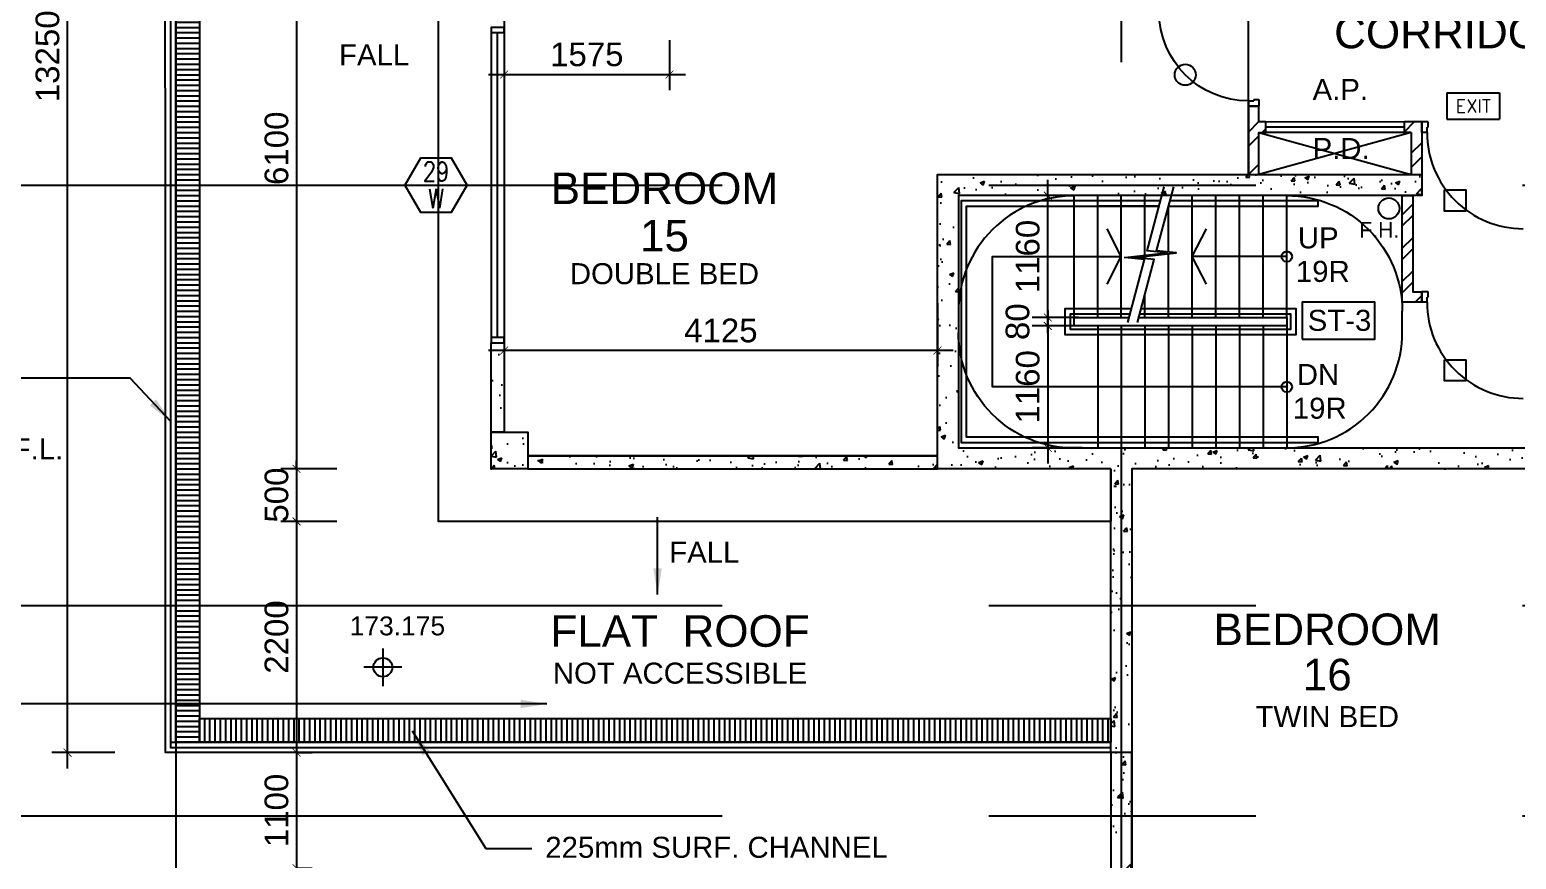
# Model space of a CAD drawing. Header units: millimetres. Extents: x 1500 to 71987, y 7230 to 49618.
# Drawn here: x 8609 to 22760, y 20586 to 28478 of the extents above; entities that cross this region are included whole.
import ezdxf
from ezdxf.enums import TextEntityAlignment as Align

# ---------------------------------------------------------------- set-up
doc = ezdxf.new("R2010")
doc.units = ezdxf.units.MM
doc.header["$MEASUREMENT"] = 0
doc.linetypes.add('CENTERX2', pattern=[101.6, 63.5, -12.7, 12.7, -12.7])
doc.layers.get('0').update_dxf_attribs({"color": 8})
doc.layers.get('Defpoints').update_dxf_attribs({"color": 8})
doc.layers.add('00-NONPLOT', color=8, linetype='Continuous', plot=False)
for name, color, linetype in [('Architectural Features', 8, 'Continuous'), ('arrow', 8, 'Continuous'), ('channel', 8, 'Continuous'), ('DLN032__', 8, 'Continuous'), ('Door', 8, 'Continuous'), ('FS', 8, 'Continuous'), ('FSD', 8, 'Continuous'), ('GBP A.P.', 8, 'Continuous'), ('GBP Dim', 8, 'Continuous'), ('GBP Text 200', 8, 'Continuous'), ('GBP Text 250', 8, 'Continuous'), ('grid', 8, 'CENTERX2'), ('hatch', 8, 'Continuous'), ('LEVEL', 8, 'Continuous'), ('parapet', 8, 'Continuous'), ('PD', 8, 'Continuous'), ('PD DOOR', 8, 'Continuous'), ('STAIR', 8, 'Continuous'), ('TEXT', 8, 'Continuous'), ('TEXT Ref', 8, 'Continuous'), ('WALL-NEW', 8, 'Continuous'), ('WALL-STRUCTURE', 8, 'Continuous'), ('WINDOW', 8, 'Continuous'), ('Window Mark', 8, 'Continuous'), ('zzz-room mix', 8, 'Continuous')]:
    doc.layers.add(name, color=color, linetype=linetype)
doc.styles.add('ARIAL', font='arial.ttf')
doc.styles.add('BH', font='arial.ttf')
doc.styles.add('ROMANS', font='romans.shx')
doc.styles.add('SWIS721LT750', font='swissl.ttf')
doc.dimstyles.new('200 GBP', dxfattribs={"dimscale": 1.5, "dimtxt": 150, "dimasz": 50, "dimexe": 100, "dimexo": 50, "dimgap": 50, "dimtad": 1, "dimdec": 0, "dimzin": 0, "dimdsep": 46, "dimtxsty": 'BH', "dimblk": 'ARCHTICK', "dimcen": 0.09, "dimdle": 100, "dimclrd": 9, "dimclre": 9, "dimclrt": 1, "dimadec": 0, "dimazin": 0, "dimtfac": 1, "dimtdec": 0, "dimtix": 1, "dimtmove": 2, "dimatfit": 3, "dimldrblk": 'ARCHTICK', "dimfxl": 300, "dimfxlon": 1, "dimtolj": 1, "dimtzin": 0, "dimarcsym": 0})
doc.dimstyles.get("Standard").update_dxf_attribs({"dimtxt": 0.18, "dimasz": 0.18, "dimexe": 0.18, "dimexo": 0.0625, "dimgap": 0.09, "dimtad": 0, "dimtih": 1, "dimtoh": 1, "dimdec": 4, "dimzin": 0, "dimdsep": 46, "dimtxsty": 'Standard', "dimcen": 0.09, "dimadec": 0, "dimazin": 0, "dimtfac": 1, "dimtdec": 4, "dimtofl": 0, "dimtmove": 0, "dimatfit": 3, "dimfxl": 1, "dimtolj": 1, "dimtzin": 0, "dimarcsym": 0})

# ---------------------------------------------------------------- blocks, each defined once
blk = doc.blocks.new('DR1CM')
at = {"layer": 'Door'}
blk.add_arc((0, 0), 1, 0, 90, dxfattribs=at)
blk = doc.blocks.new('DR1CR2')
at = {"layer": 'Door'}
for p, q in [((-50, 0), (-50, -50)), ((-50, 0), (0, 0)), ((0, 0), (0, -75)), ((-62.5, -50), (-50, -50)), ((-62.5, -50), (-62.5, -100)), ((-62.5, -100), (0, -100)), ((0, -75), (0, -100))]:
    blk.add_line(p, q, dxfattribs=at)
blk = doc.blocks.new('FSEX-V01')
for p, q in [((0, 300), (0, 0)), ((0, 300), (600, 300)), ((600, 300), (600, 0)), ((0, 0), (600, 0))]:
    blk.add_line(p, q)
at = {"style": 'ROMANS'}
blk.add_text('EXIT', height=150, dxfattribs=at).set_placement((300, 150), align=Align.MIDDLE)
blk = doc.blocks.new('MISCWINDOWS')
blk.add_line((-4.04, 0), (4.04, 0))
blk.add_lwpolyline([(-2.02, 3.5), (-4.04, 0), (-2.02, -3.5), (2.02, -3.5), (4.04, 0), (2.02, 3.5)], close=True)
at = {"style": 'BH'}
for tag, p in [('MARK_NUMBER', (0, 1.75)), ('DWG_NUMBER', (0, -1.75))]:
    blk.add_attdef(tag, text='', height=2.5, dxfattribs=at).set_placement(p, align=Align.MIDDLE_CENTER)
blk = doc.blocks.new('A$C65CE4B9A')
at = {"layer": 'grid', "ltscale": 200}
for p, q in [((-59000, 10500), (-59000, -20450)), ((-50000, 10500), (-50000, -20450)), ((-66500, -8450), (0, -8450)), ((-66500, -12450), (0, -12450)), ((-66500, -14450), (0, -14450))]:
    blk.add_line(p, q, dxfattribs=at)
blk = doc.blocks.new('_ArchTick')
at = {"color": 0, "const_width": 0.1}
blk.add_lwpolyline([(0.5, 0.5), (-0.5, -0.5)], dxfattribs=at)
blk = doc.blocks.new('*D172')
at = {"layer": 'Defpoints', "color": 0, "transparency": 16777216}
for p in [(8969, 34850), (9879, 34850), (10379, 21600)]:
    blk.add_point(p, dxfattribs=at)
at = {"layer": 'GBP Dim', "color": 9, "lineweight": -2, "transparency": 16777216}
for p, q in [((8969, 21450), (8969, 35000)), ((9419, 34850), (8819, 34850)), ((9419, 21600), (8819, 21600))]:
    blk.add_line(p, q, dxfattribs=at)
at = {"layer": 'GBP Dim', "color": 9, "lineweight": -2, "transparency": 16777216, "xscale": 75, "yscale": 75, "zscale": 75}
for p, rotation in [((8969, 34850), 90), ((8969, 21600), 270)]:
    blk.add_blockref('_ArchTick', p, dxfattribs=dict(at, rotation=rotation))
at = {"layer": 'GBP Dim', "transparency": 16777216, "insert": (8779, 28225), "char_height": 225, "attachment_point": 5, "rotation": 90, "style": 'BH'}
blk.add_mtext('\\A1;13250', dxfattribs=at)
blk = doc.blocks.new('*D151')
at = {"layer": '00-NONPLOT', "color": 9, "lineweight": -2, "transparency": 16777216}
for p, q in [((13125, 25875), (13125, 25275)), ((17250, 25875), (17250, 25275)), ((17400, 25425), (12975, 25425))]:
    blk.add_line(p, q, dxfattribs=at)
at = {"layer": 'Defpoints', "color": 0, "transparency": 16777216}
for p in [(13125, 27100), (17250, 27100), (13125, 25425)]:
    blk.add_point(p, dxfattribs=at)
at = {"layer": '00-NONPLOT', "color": 9, "lineweight": -2, "transparency": 16777216, "xscale": 75, "yscale": 75, "zscale": 75, "rotation": 180}
blk.add_blockref('_ArchTick', (13125, 25425), dxfattribs=at)
at = {"layer": '00-NONPLOT', "color": 9, "lineweight": -2, "transparency": 16777216, "xscale": 75, "yscale": 75, "zscale": 75}
blk.add_blockref('_ArchTick', (17250, 25425), dxfattribs=at)
at = {"layer": '00-NONPLOT', "transparency": 16777216, "insert": (15188, 25615), "char_height": 225, "attachment_point": 5, "style": 'BH'}
blk.add_mtext('\\A1;4125', dxfattribs=at)
blk = doc.blocks.new('*D154')
at = {"layer": 'Defpoints', "color": 0, "transparency": 16777216}
for p in [(11149, 30400, 0), (11149, 24300), (11149, 24300)]:
    blk.add_point(p, dxfattribs=at)
at = {"layer": 'GBP Dim', "color": 9, "lineweight": -2, "transparency": 16777216}
for p, q in [((11149, 30550), (11149, 24150)), ((11149, 30400), (10999, 30400)), ((11149, 24300), (10999, 24300))]:
    blk.add_line(p, q, dxfattribs=at)
at = {"layer": 'GBP Dim', "color": 9, "lineweight": -2, "transparency": 16777216, "xscale": 75, "yscale": 75, "zscale": 75}
for p, rotation in [((11149, 30400), 90), ((11149, 24300), 270)]:
    blk.add_blockref('_ArchTick', p, dxfattribs=dict(at, rotation=rotation))
at = {"layer": 'GBP Dim', "transparency": 16777216, "insert": (10959, 27350), "char_height": 225, "attachment_point": 5, "rotation": 90, "style": 'BH'}
blk.add_mtext('\\A1;6100', dxfattribs=at)
blk = doc.blocks.new('*D155')
at = {"layer": 'Defpoints', "color": 0, "transparency": 16777216}
for p in [(11149, 21600), (11149, 20500), (11149, 20500)]:
    blk.add_point(p, dxfattribs=at)
at = {"layer": 'GBP Dim', "color": 9, "lineweight": -2, "transparency": 16777216}
for p, q in [((11149, 21750), (11149, 20350)), ((11149, 21600), (10999, 21600)), ((11149, 20500), (11299, 20500))]:
    blk.add_line(p, q, dxfattribs=at)
at = {"layer": 'GBP Dim', "color": 9, "lineweight": -2, "transparency": 16777216, "xscale": 75, "yscale": 75, "zscale": 75}
for p, rotation in [((11149, 21600), 90), ((11149, 20500), 270)]:
    blk.add_blockref('_ArchTick', p, dxfattribs=dict(at, rotation=rotation))
at = {"layer": 'GBP Dim', "transparency": 16777216, "insert": (10959, 21050), "char_height": 225, "attachment_point": 5, "rotation": 90, "style": 'BH'}
blk.add_mtext('\\A1;1100', dxfattribs=at)
blk = doc.blocks.new('*D158')
at = {"layer": 'Defpoints', "color": 0, "transparency": 16777216}
for p in [(23299, 30459), (24719, 28150), (24042, 27734)]:
    blk.add_point(p, dxfattribs=at)
at = {"layer": 'GBP Dim', "color": 9, "lineweight": -2, "transparency": 16777216}
for p, q in [((23006, 30278), (22495, 29964)), ((22544, 30170), (24121, 27606)), ((24426, 27970), (23915, 27655))]:
    blk.add_line(p, q, dxfattribs=at)
at = {"layer": 'GBP Dim', "color": 9, "lineweight": -2, "transparency": 16777216, "xscale": 75, "yscale": 75, "zscale": 75}
for p, rotation in [((22623, 30043), 121.5887666786611), ((24042, 27734), 301.5887666786611)]:
    blk.add_blockref('_ArchTick', p, dxfattribs=dict(at, rotation=rotation))
at = {"layer": 'GBP Dim', "transparency": 16777216, "insert": (23494, 28988), "char_height": 225, "attachment_point": 5, "rotation": 301.5888, "style": 'BH'}
blk.add_mtext('\\A1;2710', dxfattribs=at)
blk = doc.blocks.new('*D136')
at = {"layer": 'Defpoints', "color": 0, "transparency": 16777216}
for p in [(11607, 24300), (11149, 23800), (11607, 23800)]:
    blk.add_point(p, dxfattribs=at)
at = {"layer": 'GBP Dim', "color": 9, "lineweight": -2, "transparency": 16777216}
for p, q in [((11149, 24300), (11149, 24375)), ((11532, 24300), (10999, 24300)), ((11149, 24300), (11149, 23800)), ((11532, 23800), (10999, 23800)), ((11149, 23800), (11149, 23725))]:
    blk.add_line(p, q, dxfattribs=at)
at = {"layer": 'GBP Dim', "color": 9, "lineweight": -2, "transparency": 16777216, "xscale": 75, "yscale": 75, "zscale": 75}
for p, rotation in [((11149, 24300), 270), ((11149, 23800), 90)]:
    blk.add_blockref('_ArchTick', p, dxfattribs=dict(at, rotation=rotation))
at = {"layer": 'GBP Dim', "transparency": 16777216, "insert": (10959, 24050), "char_height": 225, "attachment_point": 5, "rotation": 90, "style": 'BH'}
blk.add_mtext('\\A1;500', dxfattribs=at)
blk = doc.blocks.new('*D106')
at = {"layer": 'Defpoints', "color": 0, "transparency": 16777216}
for p in [(13125, 28455), (14700, 28455), (14700, 28052)]:
    blk.add_point(p, dxfattribs=at)
at = {"layer": 'GBP Dim', "color": 9, "lineweight": -2, "transparency": 16777216}
for p, q in [((13125, 28380), (13125, 27902)), ((14700, 28380), (14700, 27902)), ((12975, 28052), (14850, 28052))]:
    blk.add_line(p, q, dxfattribs=at)
at = {"layer": 'GBP Dim', "color": 9, "lineweight": -2, "transparency": 16777216, "xscale": 75, "yscale": 75, "zscale": 75, "rotation": 180}
blk.add_blockref('_ArchTick', (13125, 28052), dxfattribs=at)
at = {"layer": 'GBP Dim', "color": 9, "lineweight": -2, "transparency": 16777216, "xscale": 75, "yscale": 75, "zscale": 75}
blk.add_blockref('_ArchTick', (14700, 28052), dxfattribs=at)
at = {"layer": 'GBP Dim', "transparency": 16777216, "insert": (13912, 28242), "char_height": 225, "attachment_point": 5, "style": 'BH'}
blk.add_mtext('\\A1;1575', dxfattribs=at)
blk = doc.blocks.new('ELEX')
at = {"layer": 'DLN032__'}
for p, q in [((0, 0.5), (0, -0.5)), ((0.5, 0), (-0.5, 0))]:
    blk.add_line(p, q, dxfattribs=at)
blk.add_circle((0, 0), 0.25, dxfattribs=at)
at = {"layer": 'DLN032__', "style": 'ROMANS'}
blk.add_attdef('ELEX', (0.257, 0.354), '', height=0.5, dxfattribs=at)
blk = doc.blocks.new('*D95')
at = {"layer": 'Defpoints', "color": 0, "transparency": 16777216}
for p in [(11149, 23800), (11149, 21600), (11149, 21600)]:
    blk.add_point(p, dxfattribs=at)
at = {"layer": 'GBP Dim', "color": 9, "lineweight": -2, "transparency": 16777216}
for p, q in [((11149, 23950), (11149, 21450)), ((11149, 23800), (10999, 23800)), ((11149, 21600), (11299, 21600))]:
    blk.add_line(p, q, dxfattribs=at)
at = {"layer": 'GBP Dim', "color": 9, "lineweight": -2, "transparency": 16777216, "xscale": 75, "yscale": 75, "zscale": 75}
for p, rotation in [((11149, 23800), 90), ((11149, 21600), 270)]:
    blk.add_blockref('_ArchTick', p, dxfattribs=dict(at, rotation=rotation))
at = {"layer": 'GBP Dim', "transparency": 16777216, "insert": (10959, 22700), "char_height": 225, "attachment_point": 5, "rotation": 90, "style": 'BH'}
blk.add_mtext('\\A1;2200', dxfattribs=at)
blk = doc.blocks.new('*D236')
at = {"layer": 'Defpoints', "color": 0, "transparency": 16777216}
for p in [(18667, 25660), (18300, 24500), (18702, 24500)]:
    blk.add_point(p, dxfattribs=at)
at = {"layer": 'GBP Dim', "color": 9, "lineweight": -2, "transparency": 16777216}
for p, q in [((18300, 25810), (18300, 24350)), ((18592, 25660), (18150, 25660)), ((18627, 24500), (18150, 24500))]:
    blk.add_line(p, q, dxfattribs=at)
at = {"layer": 'GBP Dim', "color": 9, "lineweight": -2, "transparency": 16777216, "xscale": 75, "yscale": 75, "zscale": 75}
for p, rotation in [((18300, 25660), 90), ((18300, 24500), 270)]:
    blk.add_blockref('_ArchTick', p, dxfattribs=dict(at, rotation=rotation))
at = {"layer": 'GBP Dim', "transparency": 16777216, "insert": (18110, 25080), "char_height": 225, "attachment_point": 5, "rotation": 90, "style": 'BH'}
blk.add_mtext('\\A1;1160', dxfattribs=at)
blk = doc.blocks.new('*D237')
at = {"layer": 'Defpoints', "color": 0, "transparency": 16777216}
for p in [(18300, 25740), (18667, 25740), (18667, 25660)]:
    blk.add_point(p, dxfattribs=at)
at = {"layer": 'GBP Dim', "color": 9, "lineweight": -2, "transparency": 16777216}
for p, q in [((18300, 25740), (18300, 25815)), ((18592, 25740), (18150, 25740)), ((18592, 25660), (18150, 25660)), ((18300, 25660), (18300, 25740)), ((18300, 25660), (18300, 25585))]:
    blk.add_line(p, q, dxfattribs=at)
at = {"layer": 'GBP Dim', "color": 9, "lineweight": -2, "transparency": 16777216, "xscale": 75, "yscale": 75, "zscale": 75}
for p, rotation in [((18300, 25740), 270), ((18300, 25660), 90)]:
    blk.add_blockref('_ArchTick', p, dxfattribs=dict(at, rotation=rotation))
at = {"layer": 'GBP Dim', "transparency": 16777216, "insert": (18013, 25700), "char_height": 225, "attachment_point": 5, "rotation": 90, "style": 'BH'}
blk.add_mtext('\\A1;80', dxfattribs=at)
blk = doc.blocks.new('*D238')
at = {"layer": 'Defpoints', "color": 0, "transparency": 16777216}
for p in [(18300, 26900), (18702, 26900), (18667, 25740)]:
    blk.add_point(p, dxfattribs=at)
at = {"layer": 'GBP Dim', "color": 9, "lineweight": -2, "transparency": 16777216}
for p, q in [((18300, 25590), (18300, 27050)), ((18627, 26900), (18150, 26900)), ((18592, 25740), (18150, 25740))]:
    blk.add_line(p, q, dxfattribs=at)
at = {"layer": 'GBP Dim', "color": 9, "lineweight": -2, "transparency": 16777216, "xscale": 75, "yscale": 75, "zscale": 75}
for p, rotation in [((18300, 26900), 90), ((18300, 25740), 270)]:
    blk.add_blockref('_ArchTick', p, dxfattribs=dict(at, rotation=rotation))
at = {"layer": 'GBP Dim', "transparency": 16777216, "insert": (18110, 26320), "char_height": 225, "attachment_point": 5, "rotation": 90, "style": 'BH'}
blk.add_mtext('\\A1;1160', dxfattribs=at)

msp = doc.modelspace()

# ---------------------------------------------------------------- hatches: boundary and pattern name
at = {"layer": 'channel'}
h = msp.add_hatch(dxfattribs=at)
h.set_pattern_fill('ANSI31,_O', color=256, scale=400, angle=315)
h.set_pattern_definition([(0, (10000, 21700.06), (2e-14, 50), [])])
h.paths.add_polyline_path([(10225, 21700.1), (10225, 34024.9), (10000, 34024.9), (10000, 21700.1)])
h = msp.add_hatch(dxfattribs=at)
h.set_pattern_fill('ANSI31,_O', color=256, scale=400, angle=315)
h.set_pattern_definition([(0, (10000, 21700.06), (2e-14, 50), [])])
h.paths.add_polyline_path([(10000, 23000), (10225, 23000), (10225, 27000), (10000, 27000)])
h = msp.add_hatch(dxfattribs=at)
h.set_pattern_fill('ANSI31,_O', color=256, scale=400, angle=45)
h.set_pattern_definition([(90, (10225, 21700.06), (-50, 1e-14), [])])
h.paths.add_polyline_path([(18900, 21925.1), (10225, 21925.1), (10225, 21700.1), (18900, 21700.1)])
at = {"layer": 'hatch'}
h = msp.add_hatch(dxfattribs=at)
h.set_pattern_fill('AR-CONC', color=256, scale=60, style=0)
h.set_pattern_definition([(50, (-579051.98, 745630.23), (430.35611, -37.65128), [45, -495]), (355, (-579052, 745630.23), (-83.2508, 451.31528), [36, -396]), (100.4514, (-579016.1, 745627.1), (347.10563, 413.66373), [38.24411, -420.68527]), (46.1842, (-579052, 745750.23), (640.34463, -99.3114), [67.5, -742.5]), (96.6356, (-578998.6, 745741.96), (560.79762, 584.47072), [57.36617, -631.0278]), (351.1842, (-579052, 745750.23), (560.79717, 584.47116), [54, -594]), (21, (-578991.98, 745720.23), (358.14423, -241.57133), [45, -495]), (326, (-578992, 745720.23), (145.9892, 435.09003), [36, -396]), (71.4514, (-578962.13, 745700.1), (504.13358, 193.5183), [38.24411, -420.68527]), (37.5, (-579051.98, 745630.23), (7.295913, 199.736312), [0, -391.2, 0, -402, 0, -397.5]), (7.5, (-579051.98, 745630.23), (157.841722, 236.647027), [0, -229.2, 0, -382.2, 0, -151.5]), (327.5, (-579185.78, 745630.23), (320.293462, -13.532923), [0, -150, 0, -468, 0, -621]), (317.5, (-579245.78, 745630.23), (349.9117, 60.06299), [0, -195, 0, -310.8, 0, -441])])
h.paths.add_polyline_path([(15200, 28600), (14700, 28600), (14700, 29300), (15200, 29300)])
h.paths.add_polyline_path([(13000, 24650), (13000, 25500), (13125, 25500), (13125, 24650)])
h = msp.add_hatch(dxfattribs=at)
h.set_pattern_fill('ANSI32', color=256, scale=30, style=0)
h.set_pattern_definition([(45, (20210, 27099.97), (-202.06, 202.06), []), (45, (20344.7, 27099.97), (-202.06, 202.06), [])])
edge = h.paths.add_edge_path()
edge.add_line((20374.7, 27600), (20310, 27600))
edge.add_line((20310, 27600), (20310, 27750))
edge.add_line((20310, 27750), (20210, 27750))
edge.add_line((20210, 27750), (20210, 27100))
edge.add_line((20374.7, 27500.1), (20374.7, 27600))
edge.add_line((20374.7, 27500), (20310, 27500))
edge.add_line((20310, 27500), (20310, 27100))
edge.add_line((20210, 27100), (20310, 27100))
h = msp.add_hatch(dxfattribs=at)
h.set_pattern_fill('AR-CONC', color=256, scale=60, angle=0.00004, style=0)
h.set_pattern_definition([(50, (-225, -0.1), (430.356, -37.651), [45, -495]), (355, (-225, -0.1), (-83.251, 451.315), [36, -396]), (100.4515, (-189.14, -3.24), (347.105, 413.6642), [38.244, -420.6853]), (46.1842, (-225, 119.9), (640.345, -99.311), [67.5, -742.5]), (96.6357, (-171.64, 111.6), (560.797, 584.472), [57.366, -631.028]), (351.1842, (-225, 119.9), (560.797, 584.472), [54, -594]), (21, (-165, 89.9), (358.1444, -241.571), [45, -495]), (326, (-165, 89.9), (145.989, 435.09), [36, -396]), (71.4515, (-135.15, 69.77), (504.1333, 193.519), [38.244, -420.6853]), (37.50004, (-225, -0.1), (7.2958, 199.7363), [0, -391.2, 0, -402, 0, -397.5]), (7.50004, (-225, -0.1), (157.8416, 236.6471), [0, -229.2, 0, -382.2, 0, -151.5]), (327.50004, (-358.8, -0.1), (320.2935, -13.5327), [0, -150, 0, -468, 0, -621]), (317.5, (-418.8, -0.1), (349.9117, 60.0632), [0, -195, 0, -310.8, 0, -441])])
edge = h.paths.add_edge_path()
edge.add_line((17025, 24300), (23175, 24300))
edge.add_line((23175, 24300), (23175, 27000))
edge.add_line((23175, 27000), (23175, 27600))
edge.add_line((23175, 27600), (22975, 27600))
edge.add_line((22975, 27600), (22975, 27000))
edge.add_line((22975, 27000), (22975, 24500))
edge.add_line((22975, 24500), (17450, 24500))
edge.add_line((17450, 24500), (17450, 26900))
edge.add_line((17450, 26900), (21860, 26900))
edge.add_line((21860, 26900), (21860, 27100))
edge.add_line((21860, 27100), (17250, 27100))
edge.add_line((17250, 27100), (17250, 24300))
h = msp.add_hatch(dxfattribs=at)
h.set_pattern_fill('ANSI32', color=256, scale=30, style=0)
h.set_pattern_definition([(45, (326563.34, -69177.02), (-202.05576, 202.05576), []), (45, (326698.05, -69177.02), (-202.05576, 202.05576), [])])
h.paths.add_polyline_path([(21695.3, 27600), (21860, 27600), (21860, 27100), (21760, 27100), (21760, 27500), (21695.3, 27500)])
h = msp.add_hatch(dxfattribs=at)
h.set_pattern_fill('ANSI32', color=256, scale=600, style=0)
h.set_pattern_definition([(45, (323672.64, -85897.09), (-159.09903, 159.09903), []), (45, (323778.7, -85897.09), (-159.09903, 159.09903), [])])
edge = h.paths.add_edge_path()
edge.add_line((21775, 26900), (21775, 25985))
edge.add_line((21775, 25985), (21860, 25985))
edge.add_line((21860, 25985), (21860, 25885))
edge.add_line((21860, 25885), (21675, 25885))
edge.add_line((21675, 25885), (21675, 26900))
edge.add_line((21675, 26900), (21775, 26900))
h = msp.add_hatch(dxfattribs=at)
h.set_pattern_fill('AR-CONC', color=256, scale=60, style=0)
h.set_pattern_definition([(50, (13000, 24299.96), (430.36, -37.65), [45, -495]), (355, (13000, 24299.96), (-83.25, 451.3), [36, -396]), (100.45, (13035.86, 24296.82), (347.1, 413.66), [38.24, -420.69]), (46.18, (13000, 24419.96), (640.34, -99.3), [67.5, -742.5]), (96.64, (13053.36, 24411.7), (560.8, 584.5), [57.37, -631.03]), (351.18, (13000, 24419.96), (560.8, 584.5), [54, -594]), (21, (13060, 24389.96), (358.14, -241.57), [45, -495]), (326, (13060, 24389.96), (146, 435.1), [36, -396]), (71.45, (13089.84, 24369.83), (504.13, 193.5), [38.24, -420.69]), (37.5, (13000, 24299.96), (7.296, 199.736), [0, -391.2, 0, -402, 0, -397.5]), (7.5, (13000, 24299.96), (157.84, 236.65), [0, -229.2, 0, -382.2, 0, -151.5]), (327.5, (12866.2, 24299.96), (320.293, -13.533), [0, -150, 0, -468, 0, -621]), (317.5, (12806.2, 24299.96), (349.91, 60.06), [0, -195, 0, -310.8, 0, -441])])
edge = h.paths.add_edge_path()
edge.add_line((13350, 24300), (13350, 24300))
edge.add_line((13350, 24300), (13000, 24300))
edge.add_line((13000, 24300), (13000, 24650))
edge.add_line((13000, 24650), (13350, 24650))
edge.add_line((13350, 24650), (13350, 24300))
h = msp.add_hatch(dxfattribs=at)
h.set_pattern_fill('AR-CONC', color=256, scale=60, style=0)
h.set_pattern_definition([(50, (-579051.98, 745630.23), (430.35611, -37.65128), [45, -495]), (355, (-579052, 745630.23), (-83.2508, 451.31528), [36, -396]), (100.451444, (-579016.1, 745627.1), (347.1053, 413.664), [38.24412, -420.68527]), (46.1842, (-579052, 745750.23), (640.3448, -99.31157), [67.5, -742.5]), (96.635635, (-578998.6, 745741.96), (560.79717, 584.47116), [57.3662, -631.02826]), (351.18416, (-579052, 745750.23), (560.79717, 584.47116), [54, -594]), (21, (-578991.98, 745720.23), (358.14423, -241.57133), [45, -495]), (326, (-578992, 745720.23), (145.9892, 435.09003), [36, -396]), (71.451445, (-578962.13, 745700.1), (504.13343, 193.5187), [38.24411, -420.68527]), (37.5, (-579051.98, 745630.23), (7.295913, 199.736312), [0, -391.2, 0, -402, 0, -397.5]), (7.5, (-579051.98, 745630.23), (157.841722, 236.647027), [0, -229.2, 0, -382.2, 0, -151.5]), (327.5, (-579185.78, 745630.23), (320.293462, -13.532923), [0, -150, 0, -468, 0, -621]), (317.5, (-579245.78, 745630.23), (349.9117, 60.06299), [0, -195, 0, -310.8, 0, -441])])
h.paths.add_polyline_path([(13350, 24425.2), (17250, 24425.2), (17250, 24300), (13350, 24300)])
h = msp.add_hatch(dxfattribs=at)
h.set_pattern_fill('AR-CONC', color=256, scale=60, angle=0.00004, style=0)
h.set_pattern_definition([(50.00004, (-579051.98, 745630.23), (430.35614, -37.65097), [45, -495]), (355.00004, (-579052, 745630.23), (-83.25113, 451.31522), [36, -396]), (100.45144, (-579016.1, 745627.1), (347.10533, 413.66398), [38.24411, -420.68527]), (46.18424, (-579052, 745750.23), (640.3447, -99.31094), [67.5, -742.5]), (96.63564, (-578998.6, 745741.96), (560.7972, 584.47113), [57.36617, -631.0278]), (351.18424, (-579052, 745750.23), (560.79674, 584.47157), [54, -594]), (21.00004, (-578991.98, 745720.23), (358.14441, -241.57107), [45, -495]), (326.00004, (-578992, 745720.23), (145.98888, 435.09013), [36, -396]), (71.45144, (-578962.13, 745700.1), (504.13344, 193.51866), [38.24411, -420.68527]), (37.500042, (-579051.98, 745630.23), (7.295768, 199.736318), [0, -391.2, 0, -402, 0, -397.5]), (7.500042, (-579051.98, 745630.23), (157.84155, 236.64714), [0, -229.2, 0, -382.2, 0, -151.5]), (327.500042, (-579185.78, 745630.23), (320.293472, -13.53269), [0, -150, 0, -468, 0, -621]), (317.50004, (-579245.78, 745630.23), (349.91166, 60.06324), [0, -195, 0, -310.8, 0, -441])])
h.paths.add_polyline_path([(19100, 20000), (18900, 20000.3), (18900, 24300), (19100, 24300)])
h.paths.add_polyline_path([(19375, 20125), (19100, 20125), (19100, 20000), (19375, 20000)])

# ---------------------------------------------------------------- linework, layer by layer
msp.add_line((10225, 21925.1), (10225, 21700.1))
at = {"layer": 'Architectural Features', "ltscale": 50}
msp.add_lwpolyline([(18900, 24300), (18900, 23800), (12499.9, 23800), (12499.9, 30398)], dxfattribs=at)
at = {"layer": 'channel', "ltscale": 1000}
msp.add_lwpolyline([(14700, 34924.9), (10425, 34924.9), (10425, 34024.9), (10225, 34024.9), (10225, 21925.1), (18900, 21925.1), (18900, 21700.1), (18900, 21700.1), (10000, 21700.1), (10000, 34249.9), (10200, 34249.9), (10200, 35149.9), (14700, 35149.9)], dxfattribs=at)
at = {"layer": 'FSD'}
for points in [[(22078, 26953), (22278, 26953), (22278, 26753), (22078, 26753), (22078, 26953)], [(22078, 25338), (22278, 25338), (22278, 25138), (22078, 25138), (22078, 25338)]]:
    msp.add_lwpolyline(points, dxfattribs=at)
for centre in [(19609, 28049), (21547.1, 26777.5)]:
    msp.add_circle(centre, 100, dxfattribs=at)
at = {"layer": 'parapet'}
for points in [[(18900, 21600.1), (9900, 21600.1), (9899.3, 34249.9)], [(9950, 34249.9), (9950, 21650.1), (18900, 21650.1)], [(9950, 34249.9), (9950, 21700.1), (18900, 21700.1)], [(10000, 34249.9), (10000, 21700.1), (18900, 21700.1)]]:
    msp.add_lwpolyline(points, dxfattribs=at)
at = {"layer": 'PD'}
for points in [[(21695.3, 27600), (20374.7, 27599.9)], [(21695.3, 27500.1), (20374.7, 27500)]]:
    msp.add_lwpolyline(points, dxfattribs=at)
at = {"layer": 'PD', "ltscale": 20}
for points in [[(21760, 27500), (20310, 27100)], [(20310, 27500), (21760, 27100)]]:
    msp.add_lwpolyline(points, dxfattribs=at)
at = {"layer": 'PD DOOR'}
msp.add_lwpolyline([(21695.3, 27550), (20374.7, 27550)], dxfattribs=at)
at = {"layer": 'STAIR', "ltscale": 0.1}
msp.add_line((17450, 25797.4), (17450, 25597.4), dxfattribs=at)
for points in [[(18550, 26897.4, 0.4142136), (17450, 25797.4)], [(20575, 26900, -0.4142136), (21675, 25800)], [(18550, 24497.4, -0.4142136), (17450, 25597.4)], [(20575, 24500, 0.4142136), (21675, 25600)]]:
    msp.add_lwpolyline(points, format="xyb", dxfattribs=at)
at = {"layer": 'STAIR'}
for points in [[(18550, 25740), (18550, 26900)], [(18775, 25740), (18775, 26900)], [(18775, 25740), (18775, 26900)], [(19000, 25740), (19000, 26900)], [(19061.5, 25691.3), (19222.2, 26290.9), (19034.6, 26311.1), (19233.5, 26333), (19432.3, 26354.9), (19244.7, 26375.1), (19407.6, 26983)], [(19152.9, 25691.3), (19313.6, 26290.9), (19126.1, 26311.1), (19324.9, 26333), (19523.7, 26354.9), (19336.2, 26375.1), (19499.1, 26983)], [(19225, 26332.1), (19225, 26900)], [(19675, 25740), (19675, 26900)], [(19900, 25740), (19900, 26900)], [(20125, 25740), (20125, 26900)], [(20350, 25740), (20350, 26900)], [(20575, 25740), (20575, 26900)], [(19372, 26850), (17475, 26850), (17475, 24550), (20875, 24550), (20875, 24600), (17525, 24600), (17525, 26800), (19358.6, 26800)], [(19358.6, 26800), (18790, 26800)], [(19372, 26850), (18803.4, 26850)], [(19450, 26800), (20875, 26800), (20875, 26850), (19463.4, 26850)], [(19450, 26362.8), (19450, 26800)], [(18865.4, 26056.6), (19000, 26320), (18865.4, 26583.3)], [(19809.6, 26056.6), (19675, 26320), (19809.6, 26583.3)], [(19225, 26300.4), (19225, 26322)], [(19450, 25740), (19450, 26346.8)], [(20575, 25080), (17775, 25080), (17775, 26320), (19000, 26320)], [(20575, 26320), (19675, 26320)], [(19225, 25740), (19225, 25960.3)], [(19188.8, 25825), (20660, 25825), (20660, 25575), (19450, 25575), (18465, 25575), (18465, 25825), (19097.3, 25825)], [(19175.4, 25775), (20610, 25775), (20610, 25625), (19463.4, 25625), (18515, 25625), (18515, 25775), (19083.9, 25775)], [(19166, 25740), (20575, 25740), (20575, 25660), (18550, 25660), (18550, 25740), (19074.5, 25740)], [(18775, 25660), (18775, 24500)], [(19000, 25660), (19000, 24500)], [(19225, 25660), (19225, 24500)], [(19450, 25660), (19450, 24500)], [(19675, 25660), (19675, 24500)], [(19900, 25660), (19900, 24500)], [(20125, 25660), (20125, 24500)], [(20350, 25660), (20350, 24500)], [(20575, 25660), (20575, 24500)]]:
    msp.add_lwpolyline(points, dxfattribs=at)
at = {"layer": 'STAIR', "ltscale": 0.3}
msp.add_lwpolyline([(21675, 25600), (21675, 25800)], dxfattribs=at)
at = {"layer": 'STAIR'}
for centre in [(20575, 26320), (20575, 25080)]:
    msp.add_circle(centre, 50, dxfattribs=at)
at = {"layer": 'TEXT'}
msp.add_lwpolyline([(20720, 25534.2), (21412, 25534.2), (21412, 25885), (20720, 25885)], close=True, dxfattribs=at)
at = {"layer": 'WALL-NEW'}
for points in [[(20210, 27100), (20310, 27100), (20310, 27500), (20374.7, 27500), (20374.7, 27600), (20310, 27600), (20310, 27750), (20210, 27750), (20210, 27100)], [(21860, 27600), (21695.3, 27600)], [(21695.3, 27500.1), (21695.3, 27600)], [(21860, 27600), (21860, 27100)], [(21760, 27500), (21695.3, 27500)], [(21760, 27500), (21760, 27100)], [(21775, 26900), (21775, 25985), (21860, 25985), (21860, 25885), (21675, 25885), (21675, 26900), (21775, 26900)], [(13000, 24650), (13000, 25500), (13125, 25500), (13125, 24650), (13000, 24650)]]:
    msp.add_lwpolyline(points, dxfattribs=at)
for points in [[(17250, 24425.2), (13350, 24425.2), (13350, 24300), (17250, 24300)], [(19100, 21600), (18900, 21600), (18900, 20000), (19100, 20000)]]:
    msp.add_lwpolyline(points, close=True, dxfattribs=at)
at = {"layer": 'WALL-STRUCTURE'}
for points in [[(18900, 24300), (17250, 24300), (17250, 27100), (21860, 27100), (21860, 26900), (17450, 26900), (17450, 24500), (22975, 24500), (22975, 27000), (22975, 27600), (23175, 27600), (23175, 27000), (23175, 24300), (19100, 24300), (19100, 21600), (18900, 21600), (18900, 24300)], [(13350, 24300), (13350, 24300), (13000, 24300), (13000, 24650), (13350, 24650), (13350, 24300)]]:
    msp.add_lwpolyline(points, dxfattribs=at)
at = {"layer": 'WINDOW'}
for points in [[(13000, 28450), (13125, 28450), (13125, 28500), (13000, 28500)], [(13000, 25500), (13125, 25500), (13125, 25550), (13000, 25550)]]:
    msp.add_lwpolyline(points, close=True, dxfattribs=at)
for points in [[(13000, 28450), (13000, 25550)], [(13062.5, 25550), (13062.5, 28450)], [(13125, 28450), (13125, 25550)]]:
    msp.add_lwpolyline(points, dxfattribs=at)
at = {"layer": 'zzz-room mix'}
for points in [[(14825, 35325), (14825, 34350), (15200, 34350), (15200, 33350), (14825, 33350), (14825, 31621.2), (14825, 31521.2), (13125, 31521.2), (13126, 24650), (13350, 24650), (13350, 24425.2), (17250, 24425.2), (17250, 27100), (20210, 27100), (20210, 28700), (17475, 28700), (17475, 30496.2), (20210, 30496.2), (20210, 31446.2), (18750, 31446.2), (18750, 35325)], [(23175, 26450), (23175, 24300), (19100, 24300), (19100, 20125), (22975, 20125), (24300, 20125), (24300, 21200), (24800, 21200), (24800, 23200), (24300, 23200), (24300, 26450)]]:
    msp.add_lwpolyline(points, close=True, dxfattribs=at)

# ---------------------------------------------------------------- block references
at = {"layer": 'DLN032__'}
ref = msp.add_blockref('ELEX', (11970.8, 22412.1), dxfattribs=dict(at, xscale=360, yscale=360, zscale=360))
ref.add_attrib('ELEX', '173.175', dxfattribs={"layer": 'LEVEL', "height": 180, "rotation": 360, "style": 'ARIAL'}).set_placement((11654.7, 22661.9), align=Align.BOTTOM_LEFT)
at = {"layer": 'Door'}
for p, xscale, yscale, zscale, rotation in [((20210, 28650), -850.0000000011556, 850.0000000009313, 850.0000000009968, 90.00004162684844), ((22825, 27500), 915.0000000000111, 915.0000000000111, 915.0000000000111, 180.0000416266847), ((22825, 25885), 915.0000000000111, 915.0000000000111, 915.0000000000111, 180.0000416266847)]:
    msp.add_blockref('DR1CM', p, dxfattribs=dict(at, xscale=xscale, yscale=yscale, zscale=zscale, rotation=rotation))
at = {"layer": 'Door', "xscale": -1, "rotation": 90.00004162146521}
msp.add_blockref('DR1CR2', (20210, 27750), dxfattribs=at)
at = {"layer": 'Door', "rotation": 180.0000416214653}
for p in [(21860, 27500), (21860, 25885)]:
    msp.add_blockref('DR1CR2', p, dxfattribs=at)
at = {"layer": 'FS', "xscale": 0.8333333332557231, "yscale": 0.8333333332557231, "zscale": 0.8333333332557231}
msp.add_blockref('FSEX-V01', (22099.2, 27626.5), dxfattribs=at)
at = {"layer": 'TEXT Ref'}
msp.add_blockref('A$C65CE4B9A', (69000, 35450), dxfattribs=at)
at = {"layer": 'Window Mark'}
ref = msp.add_blockref('MISCWINDOWS', (12476.9, 27000), dxfattribs=dict(at, xscale=73.25, yscale=73.25, zscale=73.25))
ref.add_attrib('MARK_NUMBER', '29', dxfattribs={"layer": '0', "height": 183.12, "style": 'ROMANS', "width": 0.8}).set_placement((12476.9, 27128.1), align=Align.MIDDLE_CENTER)
ref.add_attrib('DWG_NUMBER', 'W', dxfattribs={"layer": '0', "height": 183.1, "style": 'ROMANS', "width": 0.8}).set_placement((12476.9, 26871.8), align=Align.MIDDLE_CENTER)

# ---------------------------------------------------------------- texts
at = {"layer": 'FSD', "insert": (21266.4, 26499.9), "char_height": 150, "width": 1512.981, "attachment_point": 7, "style": 'SWIS721LT750'}
msp.add_mtext('{\\fUnivers|b0|i0|c0|p34;F.H.}', dxfattribs=at)
at = {"layer": 'GBP A.P.', "style": 'BH'}
msp.add_text('A.P.', height=200, rotation=0.00004, dxfattribs=at).set_placement((21084.8, 27809.5), align=Align.CENTER)
at = {"layer": 'GBP Text 200', "style": 'BH'}
for s, p in [('DOUBLE BED', (14650.9, 26057)), ('TWIN BED', (20960.5, 21842.7))]:
    msp.add_text(s, height=200, dxfattribs=at).set_placement(p, align=Align.CENTER)
at = {"layer": 'GBP Text 200', "char_height": 200, "style": 'BH'}
for s, insert, width, attachment_point in [('TEMPERED GLASS BALUSTRADE\\P1100m H. ABOVE F.F.L.', (5869.7, 25256.3), 3739.792, 1), ('NOT ACCESSIBLE', (14799.6, 22355.2), 4596.124, 5), ('225mm SURF. CHANNEL', (13517, 20799.5), 3841.65, 1)]:
    msp.add_mtext(s, dxfattribs=dict(at, insert=insert, width=width, attachment_point=attachment_point))
at = {"layer": 'GBP Text 250', "style": 'BH'}
for s, p in [('CORRIDOR ', (22224.9, 28301.1)), ('BEDROOM', (14650.9, 26819.1)), ('15', (14650.9, 26369.1)), ('BEDROOM', (20960.5, 22623.4)), ('16', (20960.5, 22192.7))]:
    msp.add_text(s, height=300, dxfattribs=at).set_placement(p, align=Align.CENTER)
at = {"layer": 'GBP Text 250', "insert": (14799.6, 22755.2), "char_height": 300, "width": 4596.124, "attachment_point": 5, "style": 'BH'}
msp.add_mtext('FLAT  ROOF', dxfattribs=at)
at = {"layer": 'TEXT', "style": 'BH'}
for s, p in [('FALL', (11553.5, 28138.5)), ('UP', (20680.8, 26397.7)), ('19R', (20661.9, 26078.7)), ('ST-3', (20774.4, 25613)), ('DN', (20670.6, 25097.8)), ('19R', (20632.5, 24776.8)), ('FALL', (14696.5, 23406.5))]:
    msp.add_text(s, height=200, dxfattribs=at).set_placement(p)
msp.add_text('P.D.', height=200, dxfattribs=at).set_placement((21092.7, 27247.4), align=Align.CENTER)

# ---------------------------------------------------------------- dimensions: what is measured, and where the dimension line sits
at = {"layer": '00-NONPLOT'}
dim = msp.add_linear_dim(base=(13125, 25425), p1=(17250, 27100), p2=(13125, 27100), dimstyle='200 GBP', override={"dimclrt": 256}, dxfattribs=at)
dim.commit()
dim.dimension.update_dxf_attribs({"geometry": '*D151', "text_midpoint": (15187.5, 25614.8)})
at = {"layer": 'GBP Dim'}
for base, p1, p2, angle, override, picture, middle in [((8969.3, 34850), (10378.9, 21600.1), (9878.9, 34850), 90, {"dimclrt": 256}, '*D172', (8779.3, 28225)), ((11149.3, 24300), (11149.5, 30400, 0), (11149.3, 24300), 90, {"dimclrt": 256, "dimfxl": 300, "dimfxlon": 1}, '*D154', (10959.4, 27350)), ((18300, 26900), (18666.7, 25740), (18701.7, 26900), 270, {"dimclrt": 256}, '*D238', (18110.1, 26320)), ((18300, 24500), (18666.7, 25660), (18701.7, 24500), 90, {"dimclrt": 256}, '*D236', (18110.1, 25080)), ((11149.3, 23800), (11606.8, 24300), (11606.8, 23800), 90, {"dimclrt": 256}, '*D136', (10959.4, 24050)), ((11149.3, 21600), (11149.3, 23800), (11149.3, 21600), 90, {"dimclrt": 256, "dimfxl": 300, "dimfxlon": 1}, '*D95', (10959.4, 22700)), ((11149.3, 20500), (11149.3, 21600.1), (11149.3, 20500), 90, {"dimclrt": 256, "dimfxl": 300, "dimfxlon": 1}, '*D155', (10959.4, 21050))]:
    dim = msp.add_linear_dim(base=base, p1=p1, p2=p2, angle=angle, dimstyle='200 GBP', override=override, dxfattribs=at)
    dim.commit()
    dim.dimension.update_dxf_attribs({"geometry": picture, "text_midpoint": middle})
dim = msp.add_aligned_dim(p1=(23299.4, 30458.6), p2=(24719, 28150.1), distance=-794.2, dimstyle='200 GBP', override={"dimexe": 100, "dimdle": 100, "dimclrt": 256}, dxfattribs=at)
dim.commit()
dim.dimension.update_dxf_attribs({"geometry": '*D158', "text_midpoint": (23494.4, 28987.8)})
dim = msp.add_linear_dim(base=(14700, 28051.8), p1=(13125, 28455.3), p2=(14700, 28455.3), dimstyle='200 GBP', override={"dimclrt": 256}, dxfattribs=at)
dim.commit()
dim.dimension.update_dxf_attribs({"geometry": '*D106', "text_midpoint": (13912.5, 28241.7)})
dim = msp.add_linear_dim(base=(18300, 25740), p1=(18666.7, 25660), p2=(18666.7, 25740), angle=90, dimstyle='200 GBP', override={"dimclrt": 256}, dxfattribs=at)
dim.commit()
dim.dimension.update_dxf_attribs({"geometry": '*D237', "text_midpoint": (18013.4, 25700), "dimtype": 160})

# ---------------------------------------------------------------- leaders
at = {"layer": 'arrow'}
for points in [[(9952.6, 24749.4), (9566.3, 25162.3), (8500.6, 25162.3)], [(14585.8, 23104.7), (14585.8, 23841.1)], [(13531.8, 22063.7), (10291, 22063.7), (8500.6, 22063.7)], [(12250.5, 21807), (12949.5, 20688.5), (13390, 20688.5)]]:
    msp.add_leader(points, dimstyle='Standard', override={"dimscale": 2, "dimtxt": 200, "dimasz": 125, "dimexe": 166.67, "dimexo": 100, "dimgap": 100, "dimtih": 0, "dimtoh": 0, "dimdec": 0, "dimrnd": 5.001, "dimtxsty": 'BH', "dimdle": 166.666667, "dimclrd": 9, "dimclre": 9, "dimclrt": 1, "dimtdec": 0, "dimtix": 1, "dimtofl": 1, "dimtmove": 2, "dimfxl": 50}, dxfattribs=at)

doc.saveas('drawing.dxf')
